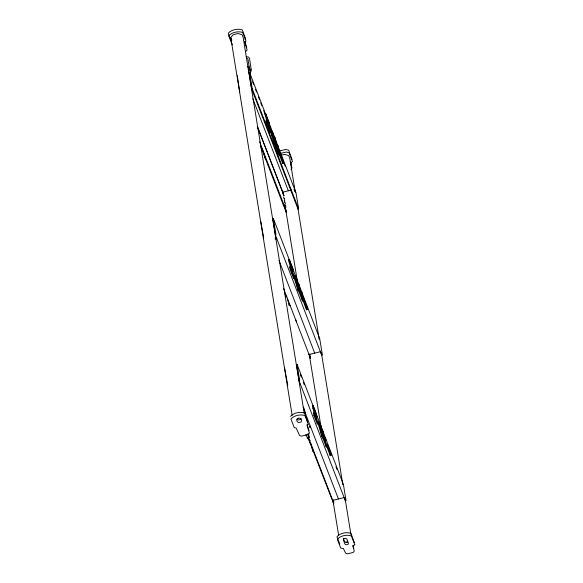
<?xml version="1.0" encoding="UTF-8"?>
<svg xmlns="http://www.w3.org/2000/svg" width="583" height="583" viewBox="0 0 583 583"><rect width="100%" height="100%" fill="white"/><g stroke="black" fill="none" stroke-linecap="round" stroke-linejoin="round"><path stroke-width="0.87" d="M250.092 72.962L250.231 69.515M249.437 68.269L249.56 69.202L249.386 67.861L249.422 68.619L248.183 69.399M292.01 159.436L288.687 150.254L285.947 149.459L279.366 150.924M354.289 542.562L350.973 533.379C346.754 531.689 339.656 533.117 336.967 536.826L339.743 544.012M307.737 422.026L304.501 412.968C299.99 411.511 293.635 412.793 290.502 416.408M250.624 72.416L251.331 70.368L250.894 69.056M237.281 75.542L239.73 91.997M290.975 169.296L291.996 167.955L290.574 163.007L292.498 161.6L289.11 152.826L286.37 152.032L279.782 153.497M292.163 415.344L230.737 37.48L233.28 34.659L237.966 33.508L242.054 34.696L243.155 37.531L304.29 413.602M245.917 51.362L247.148 49.985L244.714 42.224L245.975 41.072L242.637 32.408C238.126 30.957 231.772 32.24 228.638 35.855L232.347 44.804M275.453 235.226L275.985 234.665L273.361 218.501L272.757 218.654L275.453 235.226L321.787 355.309L322.326 354.748L319.695 338.585L273.361 218.501M299.159 381.071L299.698 380.51L297.068 364.353L296.47 364.499L299.159 381.071L345.5 501.154L346.032 500.593L343.409 484.437L297.068 364.353M244.947 39.185L245.56 38.5L242.215 29.842C237.711 28.385 231.349 29.667 228.223 33.282L230.045 38.012M347.687 541.738L345.573 542.263L344.509 541.461L343.249 538.204M270.177 130.33L274.469 144.671L275.212 144.285L272.982 133.995L273.74 135.227L272.961 135.431M298.977 290.465L294.991 277.727L294.16 277.858L298.226 290.851L298.977 290.465L296.74 280.175L297.505 281.407L296.725 281.611M321.933 436.696L322.683 436.31L318.376 421.589L317.538 421.684L321.933 436.696L321.714 435.333M270.563 131.729L267.254 123.144L264.857 113.649L265.71 113.634L268.151 124.019L266.846 120.659L266.023 120.819L266.431 123.348L269.812 132.108L270.563 131.729L270.162 129.251L268.566 125.09L267.845 120.63L269.426 124.704L268.646 124.944L268.02 123.297M294.328 277.909L291.012 269.317L288.621 259.829L289.467 259.807L291.915 270.199L290.611 266.839L289.78 266.992L290.196 269.528L293.577 278.288L294.328 277.909L293.927 275.424L292.331 271.27L291.602 266.803L293.183 270.884L292.411 271.117L291.143 267.83M318.034 423.754L317.283 424.132L313.902 415.373L313.494 412.844L314.317 412.684L315.622 416.043L313.18 405.659L312.328 405.673L314.725 415.169L318.034 423.754L315.316 412.655L316.897 416.728L316.117 416.969L315.17 414.506M274.761 137.122L277.216 147.069L275.759 143.36L274.928 143.505L275.344 146.042L278.725 154.801L279.476 154.429L277.574 148.002L278.47 148.257L278.018 145.473L276.83 144.963L274.761 137.122L273.908 137.151L275.657 144.446M298.518 283.302L300.974 293.249L299.516 289.532L298.693 289.685L299.101 292.214L302.482 300.974L303.233 300.602L301.338 294.175L302.234 294.437L301.783 291.653L300.595 291.143L298.518 283.302L297.673 283.323L299.655 291.5M320.431 427.463L321.211 427.252L320.453 426.02L322.814 438.066L326.196 446.826L326.946 446.454L325.044 440.027L325.941 440.282L325.489 437.505L324.301 436.988L322.224 429.146L321.379 429.175L322.887 435.596M274.782 141.611L274.017 141.946L274.469 144.671M248.773 71.009L250.049 70.463L251.113 69.056L249.502 58.344L248.657 57.098L246.208 56.697M270.162 129.251L269.404 129.579L269.812 132.108M293.162 275.752L293.927 275.424M302.832 298.124L302.074 298.445L302.482 300.974M282.813 163.648L283.571 163.349L283.207 161.083L279.935 152.615L279.104 152.702L279.476 155.012L282.813 163.648L282.558 162.11M306.571 309.828L307.336 309.522L306.964 307.256L303.699 298.788L302.861 298.882L303.24 301.192L306.571 309.828L306.199 307.518L306.964 307.256M330.284 455.673L331.042 455.374L330.678 453.108L327.406 444.64L326.575 444.727L326.946 447.037L330.284 455.673L330.029 454.135M329.905 453.363L330.678 453.108M266.431 123.348L267.254 123.144M290.196 269.528L291.012 269.317M313.902 415.373L314.725 415.169M263.02 150.538L262.241 150.735L261.884 148.621M286.778 296.718L285.998 296.915L285.641 294.794M310.491 442.563L309.711 442.759L309.354 440.646L310.171 440.486M251.688 89.053L252.293 88.907L298.627 208.991L298.03 209.137L251.688 89.053L248.999 72.481L249.662 72.744L296.004 192.827L298.627 208.991M281.48 155.144L284.606 154.378L288.694 155.566L289.795 158.401L295.195 191.61M291.58 189.992L282.653 192.193L282.587 191.778M275.089 238.651L276.714 238.25L276.779 238.666L275.154 239.059M300.996 291.85L301.783 291.653M319.098 338.738L319.695 338.585M324.709 437.695L325.489 437.505M342.804 484.582L343.409 484.437M344.116 497.576L332.755 500.367L332.689 499.959L333.52 502.109M345.989 542.554L347.555 542.168M275.344 146.042L276.16 145.837L279.476 154.429M299.101 292.214L299.924 292.017L303.233 300.602M322.814 438.066L323.631 437.862L326.946 446.454M268.238 122.408L269.018 122.219L269.426 124.704M291.996 268.588L292.783 268.399L293.183 270.884M296.485 280.131L297.264 279.957L297.505 281.407M322.399 435.53L323.23 435.384L324.687 439.094L322.224 429.146M279.476 155.012L280.306 154.874L283.571 163.349M303.24 301.192L304.064 301.054L307.336 309.522M326.946 447.037L327.777 446.899L331.042 455.374M270.395 131.678L271.226 131.547L276.102 146.53M317.866 423.71L318.697 423.571M270.067 129.659L270.906 129.564L273.507 133.777L273.74 135.227M297.264 279.957L294.663 275.744L293.825 275.839L294.051 277.187M265.272 116.177L266.11 116.112M289.03 262.357L289.868 262.292M312.743 408.209L313.581 408.144M263.64 152.615L265.556 159.443L266.409 159.421M287.404 298.788L289.321 305.623L290.166 305.601M284.817 293.949L285.663 293.941M307.722 437.206L308.524 439.793L309.376 439.793M246.39 58.431L247.542 58.548L247.95 59.145L249.48 68.605M247.316 66.899L249.684 67.242M295.333 192.565L295.741 192.645M310.36 357.692L310.426 358.108L309.755 357.838M263.684 237.937L260.798 221.598M333.724 503.872L308.013 437.724M303.175 407.08L304.107 408.435L305.638 414.455M249.728 73.924L249.852 73.691M307.962 435.435L307.795 433.956M306.162 435.873L305.995 434.401M249.786 72.809L250.748 76.73M318.376 421.589L320.978 425.801L321.211 427.252M265.71 113.634L269.018 122.219M248.999 72.481L250.056 75.229M252.599 81.824L253.576 84.353M255.529 89.418L256.505 91.946M258.458 97.011L259.442 99.54M260.739 102.914L261.716 105.45M263.669 110.508L264.646 113.044M269.528 125.695L270.512 128.231M274.739 139.199L276.371 143.418M278.324 148.483L279.301 151.012M284.183 163.67L285.16 166.199M264.857 113.649L265.469 115.245M271.226 130.33L272.203 132.866M294.014 189.395L294.845 191.545M266.023 120.819L266.671 122.503M230.737 37.48L231.83 40.322M252.847 98.826L288.337 190.794M257.846 127.648L283.695 194.642M257.263 126.38L284.038 195.771L283.972 195.356M259.581 141.742L286.661 211.935L286.064 212.081L260.288 145.276M289.467 259.807L292.783 268.399M272.757 218.654L273.74 221.19M288.621 259.829L290.771 265.403M302.125 294.758L303.109 297.301M304.377 302.803L305.893 306.731M298.693 289.685L299.276 291.194M289.78 266.992L290.757 269.521M291.58 271.649L292.528 274.112M321.721 354.894L320.337 351.309L320.41 351.724L309.041 354.522L308.975 354.107L310.083 356.971M278.914 260.31L314.725 353.123M295.632 319.513L296.609 322.042M283.651 288.709L310.426 358.108M313.18 405.659L316.489 414.251L316.897 416.728M296.47 364.499L297.119 366.19M300.383 374.65L301.36 377.186M303.32 382.259L304.297 384.795M335.954 466.823L336.93 469.359M327.18 446.301L328.091 448.655M322.982 437.046L323.856 439.312M344.327 497.875L345.435 500.739M303.925 409.536L338.439 498.975M308.662 437.935L333.862 503.238M287.783 385.297L284.504 367.443M244.838 41.378L246.733 47.42M307.117 424.504L309.019 430.545M271.124 132.676L272.421 136.721M295.136 279.658L295.894 282.077M296.834 285.109L297.549 287.368M320.548 430.961L321.488 433.971M290.633 162.089L291.58 165.383M352.912 545.214L353.859 548.508M310.877 443.78L313.027 451.475L312.575 448.691M273.908 137.151L275.278 142.369M297.673 283.323L298.583 286.807M321.612 430.043L323.208 436.135M308.188 434.124L309.179 437.651L308.626 434.058M306.629 435.785L307.379 438.095L307.336 437.6M270.906 129.564L271.226 131.547M294.663 275.744L294.991 277.727M297.527 205.974L319.265 339.707M321.43 353.101L342.76 484.211M345.143 498.946L350.93 534.473M279.935 152.615L280.306 154.874M303.699 298.788L304.064 301.054M327.406 444.64L327.777 446.899M278.31 152.265L278.725 154.801M325.919 445.135L326.196 446.826M275.759 143.36L276.16 145.837M299.516 289.532L299.924 292.017M323.23 435.384L323.631 437.862M284.475 198.468L284.766 200.261M285.058 202.061L285.349 203.853M285.641 205.646L285.932 207.446M309.777 354.1L310.214 356.796M333.483 499.944L333.775 501.744M282.777 191.559L283.36 195.152M283.651 196.945L283.943 198.745M284.234 200.537L284.526 202.33M284.817 204.13L285.109 205.923M285.4 207.716L297.512 282.216M309.333 354.916L321.291 428.512M333.031 500.994L338.657 535.318M297.891 288.804L298.226 290.851M293.3 276.597L293.577 278.288M265.221 157.359L265.556 159.443M289.095 304.231L289.321 305.623M300.42 384.095L300.493 384.51M249.662 72.744L252.293 88.907M308.29 438.35L308.524 439.793M301.098 418.31A5.568 3.44 -9.2 0 1 300.668 419.454L298.256 420.051A5.568 3.44 -9.2 0 1 297.097 419.294M354.777 544.726L352.861 546.133L354.282 551.081L353.254 552.422L347.453 553.85L345.661 553.201L343.351 548.472L340.778 548.173L337.389 539.399C340.078 535.69 347.176 534.254 351.389 535.952L354.777 544.726M308.261 424.198L306.993 425.35L309.435 433.111L308.203 434.488L301.571 436.113L299.589 435.537L296.135 428.024L294.262 427.638L290.924 418.98C294.051 415.366 300.405 414.083 304.916 415.533L308.261 424.198M343.671 538.816L343.358 539.96L344.925 544.026L345.996 544.835L348.109 544.311L348.423 543.167L346.856 539.1L345.785 538.298L343.671 538.816M309.784 426.035L310.171 427.703L309.784 426.035M298.299 418.222L297.192 418.783A5.568 3.44 -9.2 0 0 298.671 422.624L301.09 422.026A5.568 3.44 -9.2 0 0 299.604 418.186L298.299 418.222M271.889 132.217C273.558 140.62 273.901 134.702 271.889 132.217M295.647 278.397C297.315 286.8 297.658 280.875 295.647 278.397M319.36 424.242C321.058 432.484 321.371 426.894 319.36 424.242"/></g></svg>
